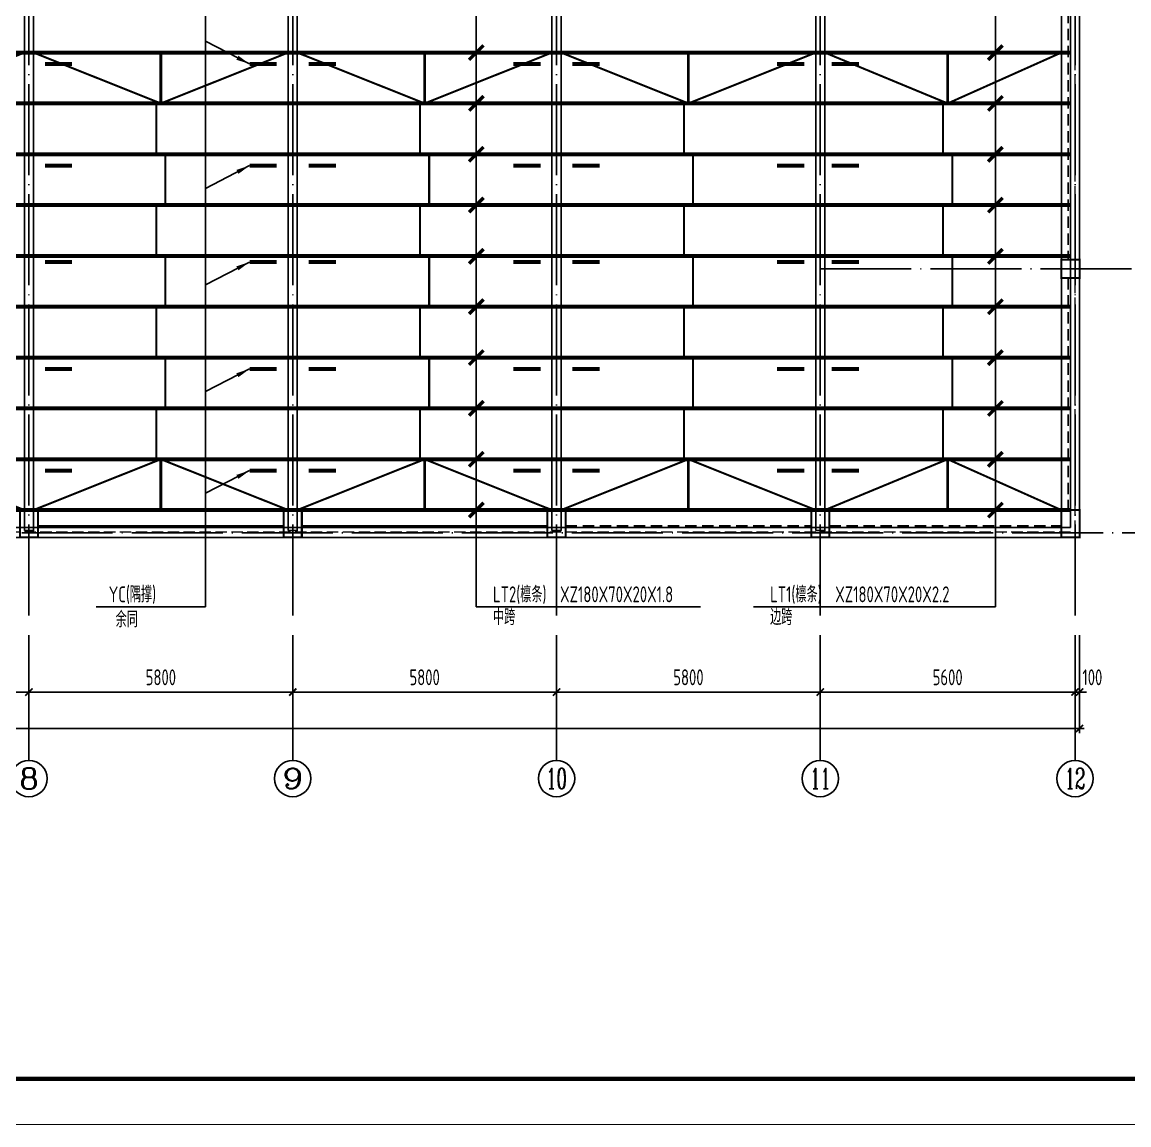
# Model space of a CAD drawing. Extents: x 287065 to 1473467, y 284802 to 344222.
# Drawn here: x 1210097 to 1234431, y 284802 to 309034 of the extents above; entities that cross this region are included whole.
import ezdxf
from ezdxf.enums import TextEntityAlignment as Align

# ---------------------------------------------------------------- set-up
doc = ezdxf.new("R2010")
doc.units = 0
doc.header["$LTSCALE"] = 1000
for name, pattern in [('3', [3.75, 2.5, -1.25]), ('DASH', [0.35, 0.25, -0.1]), ('DOTE', [2.42, 2, -0.2, 0.02, -0.2])]:
    doc.linetypes.add(name, pattern=pattern)
doc.layers.get('0').update_dxf_attribs({"linetype": 'CONTINUOUS'})
doc.layers.get('DEFPOINTS').update_dxf_attribs({"linetype": 'CONTINUOUS'})
for name, color, linetype in [('AXIS', 8, 'DOTE'), ('AXIS_DIM', 3, 'CONTINUOUS'), ('AXIS_TEXT', 3, 'CONTINUOUS'), ('BEAM_CON', 4, 'CONTINUOUS'), ('CG', 51, 'CONTINUOUS'), ('COLU', 7, 'CONTINUOUS'), ('FRAME', 3, 'CONTINUOUS'), ('roof', 30, 'CONTINUOUS'), ('S_BEAMDASH', 134, '3'), ('TEXT', 7, 'CONTINUOUS'), ('THIN', 7, 'CONTINUOUS'), ('TK', 211, 'CONTINUOUS'), ('XLT', 6, 'CONTINUOUS'), ('YC', 2, 'CONTINUOUS'), ('ZLT', 216, 'CONTINUOUS'), ('檩条', 7, 'CONTINUOUS')]:
    doc.layers.add(name, color=color, linetype=linetype)
doc.styles.add('_TCH_AXIS', font='COMPLEX', dxfattribs={"bigfont": 'GBCBIG'})
doc.styles.add('COMPLEX', font='COMPLEX')
doc.styles.add('TSSD_Dimension', font='tssdeng.shx', dxfattribs={"width": 0.7, "bigfont": 'hztxt.shx'})
doc.dimstyles.new('TSSD_100_100', dxfattribs={"dimtxt": 350, "dimasz": 150, "dimexe": 100, "dimexo": 250, "dimgap": 150, "dimtad": 1, "dimdec": 0, "dimzin": 0, "dimdsep": 46, "dimtxsty": 'TSSD_Dimension', "dimblk": 'ARCHTICK', "dimcen": 0, "dimdle": 100, "dimclrd": 3, "dimclre": 3, "dimclrt": 7, "dimadec": 0, "dimazin": 0, "dimtfac": 1, "dimtdec": 0, "dimtix": 1, "dimtmove": 2, "dimatfit": 3, "dimfxl": 100, "dimtolj": 1, "dimtzin": 0, "dimarcsym": 0})

# ---------------------------------------------------------------- blocks, each defined once
blk = doc.blocks.new('_ARCHTICK')
at = {"color": 0}
blk.add_lwpolyline([(-0.53, -0.53, 0.25, 0.25, 0), (0.53, 0.53, 0.5, 0.5, 0)], format="xyseb", dxfattribs=at)
blk = doc.blocks.new('*D564')
at = {"layer": 'AXIS_DIM', "color": 3, "lineweight": -2}
for p, q in [((1204447, 295562), (1204447, 294212)), ((1210247, 295562), (1210247, 294212)), ((1204347, 294312), (1210347, 294312))]:
    blk.add_line(p, q, dxfattribs=at)
at = {"layer": 'DEFPOINTS', "color": 0}
for p in [(1204447, 295812), (1210247, 295812), (1210247, 294312)]:
    blk.add_point(p, dxfattribs=at)
at = {"layer": 'AXIS_DIM', "color": 3, "lineweight": -2, "xscale": 150, "yscale": 150, "zscale": 150, "rotation": 180}
blk.add_blockref('_ARCHTICK', (1204447, 294312), dxfattribs=at)
at = {"layer": 'AXIS_DIM', "color": 3, "lineweight": -2, "xscale": 150, "yscale": 150, "zscale": 150}
blk.add_blockref('_ARCHTICK', (1210247, 294312), dxfattribs=at)
at = {"layer": 'AXIS_DIM', "color": 7, "insert": (1207347, 294637), "char_height": 350, "attachment_point": 5, "style": 'TSSD_Dimension'}
blk.add_mtext('\\A1;5800', dxfattribs=at)
blk = doc.blocks.new('*D565')
at = {"layer": 'AXIS_DIM', "color": 3, "lineweight": -2}
for p, q in [((1210247, 295562), (1210247, 294212)), ((1216047, 295562), (1216047, 294212)), ((1210147, 294312), (1216147, 294312))]:
    blk.add_line(p, q, dxfattribs=at)
at = {"layer": 'DEFPOINTS', "color": 0}
for p in [(1210247, 295812), (1216047, 295812), (1216047, 294312)]:
    blk.add_point(p, dxfattribs=at)
at = {"layer": 'AXIS_DIM', "color": 3, "lineweight": -2, "xscale": 150, "yscale": 150, "zscale": 150, "rotation": 180}
blk.add_blockref('_ARCHTICK', (1210247, 294312), dxfattribs=at)
at = {"layer": 'AXIS_DIM', "color": 3, "lineweight": -2, "xscale": 150, "yscale": 150, "zscale": 150}
blk.add_blockref('_ARCHTICK', (1216047, 294312), dxfattribs=at)
at = {"layer": 'AXIS_DIM', "color": 7, "insert": (1213147, 294637), "char_height": 350, "attachment_point": 5, "style": 'TSSD_Dimension'}
blk.add_mtext('\\A1;5800', dxfattribs=at)
blk = doc.blocks.new('*D566')
at = {"layer": 'AXIS_DIM', "color": 3, "lineweight": -2}
for p, q in [((1216047, 295562), (1216047, 294212)), ((1221847, 295562), (1221847, 294212)), ((1215947, 294312), (1221947, 294312))]:
    blk.add_line(p, q, dxfattribs=at)
at = {"layer": 'DEFPOINTS', "color": 0}
for p in [(1216047, 295812), (1221847, 295812), (1221847, 294312)]:
    blk.add_point(p, dxfattribs=at)
at = {"layer": 'AXIS_DIM', "color": 3, "lineweight": -2, "xscale": 150, "yscale": 150, "zscale": 150, "rotation": 180}
blk.add_blockref('_ARCHTICK', (1216047, 294312), dxfattribs=at)
at = {"layer": 'AXIS_DIM', "color": 3, "lineweight": -2, "xscale": 150, "yscale": 150, "zscale": 150}
blk.add_blockref('_ARCHTICK', (1221847, 294312), dxfattribs=at)
at = {"layer": 'AXIS_DIM', "color": 7, "insert": (1218947, 294637), "char_height": 350, "attachment_point": 5, "style": 'TSSD_Dimension'}
blk.add_mtext('\\A1;5800', dxfattribs=at)
blk = doc.blocks.new('*D567')
at = {"layer": 'AXIS_DIM', "color": 3, "lineweight": -2}
for p, q in [((1221847, 295562), (1221847, 294212)), ((1227647, 295562), (1227647, 294212)), ((1221747, 294312), (1227747, 294312))]:
    blk.add_line(p, q, dxfattribs=at)
at = {"layer": 'DEFPOINTS', "color": 0}
for p in [(1221847, 295812), (1227647, 295812), (1227647, 294312)]:
    blk.add_point(p, dxfattribs=at)
at = {"layer": 'AXIS_DIM', "color": 3, "lineweight": -2, "xscale": 150, "yscale": 150, "zscale": 150, "rotation": 180}
blk.add_blockref('_ARCHTICK', (1221847, 294312), dxfattribs=at)
at = {"layer": 'AXIS_DIM', "color": 3, "lineweight": -2, "xscale": 150, "yscale": 150, "zscale": 150}
blk.add_blockref('_ARCHTICK', (1227647, 294312), dxfattribs=at)
at = {"layer": 'AXIS_DIM', "color": 7, "insert": (1224747, 294637), "char_height": 350, "attachment_point": 5, "style": 'TSSD_Dimension'}
blk.add_mtext('\\A1;5800', dxfattribs=at)
blk = doc.blocks.new('*D568')
at = {"layer": 'AXIS_DIM', "color": 3, "lineweight": -2}
for p, q in [((1227647, 295562), (1227647, 294212)), ((1233247, 295562), (1233247, 294212)), ((1227547, 294312), (1233347, 294312))]:
    blk.add_line(p, q, dxfattribs=at)
at = {"layer": 'DEFPOINTS', "color": 0}
for p in [(1227647, 295812), (1233247, 295812), (1233247, 294312)]:
    blk.add_point(p, dxfattribs=at)
at = {"layer": 'AXIS_DIM', "color": 3, "lineweight": -2, "xscale": 150, "yscale": 150, "zscale": 150, "rotation": 180}
blk.add_blockref('_ARCHTICK', (1227647, 294312), dxfattribs=at)
at = {"layer": 'AXIS_DIM', "color": 3, "lineweight": -2, "xscale": 150, "yscale": 150, "zscale": 150}
blk.add_blockref('_ARCHTICK', (1233247, 294312), dxfattribs=at)
at = {"layer": 'AXIS_DIM', "color": 7, "insert": (1230447, 294637), "char_height": 350, "attachment_point": 5, "style": 'TSSD_Dimension'}
blk.add_mtext('\\A1;5600', dxfattribs=at)
blk = doc.blocks.new('*D569')
at = {"layer": 'AXIS_DIM', "color": 3, "lineweight": -2}
for p, q in [((1233247, 295562), (1233247, 294212)), ((1233347, 295562), (1233347, 294212)), ((1233247, 294312), (1233097, 294312)), ((1233247, 294312), (1233347, 294312)), ((1233347, 294312), (1233497, 294312))]:
    blk.add_line(p, q, dxfattribs=at)
at = {"layer": 'DEFPOINTS', "color": 0}
for p in [(1233247, 295812), (1233347, 295812), (1233347, 294312)]:
    blk.add_point(p, dxfattribs=at)
at = {"layer": 'AXIS_DIM', "color": 3, "lineweight": -2, "xscale": 150, "yscale": 150, "zscale": 150}
blk.add_blockref('_ARCHTICK', (1233247, 294312), dxfattribs=at)
at = {"layer": 'AXIS_DIM', "color": 3, "lineweight": -2, "xscale": 150, "yscale": 150, "zscale": 150, "rotation": 180}
blk.add_blockref('_ARCHTICK', (1233347, 294312), dxfattribs=at)
at = {"layer": 'AXIS_DIM', "color": 7, "insert": (1233629, 294637), "char_height": 350, "attachment_point": 5, "style": 'TSSD_Dimension'}
blk.add_mtext('\\A1;100', dxfattribs=at)
blk = doc.blocks.new('*D570')
at = {"layer": 'AXIS_DIM', "color": 3, "lineweight": -2}
for p, q in [((1170847, 295562), (1170847, 293412)), ((1233347, 295562), (1233347, 293412)), ((1170747, 293512), (1233447, 293512))]:
    blk.add_line(p, q, dxfattribs=at)
at = {"layer": 'DEFPOINTS', "color": 0}
for p in [(1170847, 295812), (1233347, 295812), (1233347, 293512)]:
    blk.add_point(p, dxfattribs=at)
at = {"layer": 'AXIS_DIM', "color": 3, "lineweight": -2, "xscale": 150, "yscale": 150, "zscale": 150, "rotation": 180}
blk.add_blockref('_ARCHTICK', (1170847, 293512), dxfattribs=at)
at = {"layer": 'AXIS_DIM', "color": 3, "lineweight": -2, "xscale": 150, "yscale": 150, "zscale": 150}
blk.add_blockref('_ARCHTICK', (1233347, 293512), dxfattribs=at)
at = {"layer": 'AXIS_DIM', "color": 7, "insert": (1202097, 293837), "char_height": 350, "attachment_point": 5, "style": 'TSSD_Dimension'}
blk.add_mtext('\\A1;62500', dxfattribs=at)
blk = doc.blocks.new('_AXISO')
blk.add_circle((0, 0), 0.5)
at = {"layer": 'AXIS_TEXT', "style": 'COMPLEX', "width": 1.041667}
blk.add_attdef('A', text='', height=0.56, dxfattribs=at).set_placement((-0.25, -0.28), (0.25, -0.28), align=Align.FIT)
blk = doc.blocks.new('TK-A2+(891X420)')
at = {"layer": 'FRAME'}
for points in [[(626537, 392605, 20, 20, 0), (626537, 350605, 20, 20, 0), (715637, 350605, 20, 20, 0), (715637, 392605, 20, 20, 0)], [(629037, 391605, 100, 100, 0), (629037, 351605, 100, 100, 0), (714637, 351605, 100, 100, 0), (714637, 391605, 100, 100, 0)]]:
    blk.add_lwpolyline(points, format="xyseb", close=True, dxfattribs=at)
blk = doc.blocks.new('B1')
at = {"layer": 'CG', "const_width": 60}
for points in [[(1120837, 292112), (1120837, 290995)], [(1120837, 283176), (1120837, 282059)], [(1120837, 277248), (1120837, 278365)], [(1120837, 268312), (1120837, 269429)]]:
    blk.add_lwpolyline(points, dxfattribs=at)
at = {"layer": 'XLT', "const_width": 45}
for points in [[(1118037, 292112), (1120837, 290995), (1123637, 292112)], [(1118037, 282059), (1120837, 283176), (1123637, 282059)], [(1118037, 278365), (1120837, 277248), (1123637, 278365)], [(1118037, 268312), (1120837, 269429), (1123637, 268312)]]:
    blk.add_lwpolyline(points, dxfattribs=at)
at = {"layer": 'YC', "const_width": 90}
for points in [[(1118287, 291245), (1118887, 291245)], [(1123387, 291245), (1122787, 291245)], [(1118287, 289011), (1118887, 289011)], [(1123387, 289011), (1122787, 289011)], [(1118287, 286662), (1118887, 286662)], [(1123387, 286662), (1122787, 286662)], [(1118287, 284543), (1118887, 284543)], [(1123387, 284543), (1122787, 284543)], [(1118287, 282309), (1118887, 282309)], [(1123387, 282309), (1122787, 282309)], [(1118287, 278115), (1118887, 278115)], [(1123387, 278115), (1122787, 278115)], [(1118287, 275881), (1118887, 275881)], [(1123387, 275881), (1122787, 275881)], [(1118287, 273762), (1118887, 273762)], [(1123387, 273762), (1122787, 273762)], [(1118287, 271413), (1118887, 271413)], [(1123387, 271413), (1122787, 271413)], [(1118287, 269179), (1118887, 269179)], [(1123387, 269179), (1122787, 269179)]]:
    blk.add_lwpolyline(points, dxfattribs=at)
at = {"layer": 'ZLT', "const_width": 45}
for points in [[(1120737, 290995), (1120737, 289878)], [(1120937, 289878), (1120937, 288761)], [(1120737, 288761), (1120737, 287644)], [(1120937, 287644), (1120937, 286527)], [(1120737, 286527), (1120737, 285410)], [(1120937, 285410), (1120937, 284293)], [(1120737, 284293), (1120737, 283176)], [(1120737, 276131), (1120737, 277248)], [(1120937, 275014), (1120937, 276131)], [(1120737, 273897), (1120737, 275014)], [(1120937, 272780), (1120937, 273897)], [(1120737, 271663), (1120737, 272780)], [(1120937, 270546), (1120937, 271663)], [(1120737, 269429), (1120737, 270546)]]:
    blk.add_lwpolyline(points, dxfattribs=at)

msp = doc.modelspace()

# ---------------------------------------------------------------- linework, layer by layer
at = {"layer": 'AXIS'}
for p, q in [((1210246.971, 324611.708), (1210246.971, 295811.708)), ((1216046.971, 324611.708), (1216046.971, 295811.708)), ((1221846.971, 324611.708), (1221846.971, 295811.708)), ((1227646.971, 324611.708), (1227646.971, 295811.708)), ((1233246.971, 324611.708), (1233246.971, 295811.708)), ((1227646.971, 303611.708), (1235246.971, 303611.708)), ((1168946.971, 297811.708), (1235246.971, 297811.708))]:
    msp.add_line(p, q, dxfattribs=at)
at = {"layer": 'AXIS_TEXT'}
for p, q in [((1210246.971, 295561.708), (1210246.971, 292811.708)), ((1216046.971, 295561.708), (1216046.971, 292811.708)), ((1221846.971, 295561.708), (1221846.971, 292811.708)), ((1227646.971, 295561.708), (1227646.971, 292811.708)), ((1233246.971, 295561.708), (1233246.971, 292811.708))]:
    msp.add_line(p, q, dxfattribs=at)
at = {"layer": 'BEAM_CON', "color": 8}
for p, q in [((1233346.971, 310011.708), (1233346.971, 303811.708)), ((1233346.971, 303411.708), (1233346.971, 298311.708)), ((1210446.971, 297961.708), (1215846.971, 297961.708)), ((1216246.971, 297961.708), (1221646.971, 297961.708)), ((1210446.971, 297711.708), (1215846.971, 297711.708)), ((1216246.971, 297711.708), (1221646.971, 297711.708)), ((1222046.971, 297711.708), (1227446.971, 297711.708)), ((1227846.971, 297711.708), (1232946.971, 297711.708))]:
    msp.add_line(p, q, dxfattribs=at)
at = {"layer": 'BEAM_CON'}
for points in [[(1210146.971, 297861.708), (1210346.971, 297861.708), (1210346.971, 322561.708), (1210146.971, 322561.708)], [(1215946.971, 297861.708), (1216146.971, 297861.708), (1216146.971, 322561.708), (1215946.971, 322561.708)], [(1221746.971, 297861.708), (1221946.971, 297861.708), (1221946.971, 322561.708), (1221746.971, 322561.708)], [(1227546.971, 297861.708), (1227746.971, 297861.708), (1227746.971, 322561.708), (1227546.971, 322561.708)]]:
    msp.add_lwpolyline(points, close=True, dxfattribs=at)
at = {"layer": 'CG', "const_width": 60}
for points in [[(1230446.971, 307247.708), (1230446.971, 308364.708)], [(1230446.971, 298311.708), (1230446.971, 299428.708)]]:
    msp.add_lwpolyline(points, dxfattribs=at)
at = {"layer": 'COLU', "color": 8, "ltscale": 0.01, "const_width": 45}
for points in [[(1233346.971, 303411.708), (1233346.971, 303811.708), (1232946.971, 303811.708), (1232946.971, 303411.708)], [(1210446.971, 297711.708), (1210446.971, 298311.708), (1210046.971, 298311.708), (1210046.971, 297711.708)], [(1216246.971, 297711.708), (1216246.971, 298311.708), (1215846.971, 298311.708), (1215846.971, 297711.708)], [(1222046.971, 297711.708), (1222046.971, 298311.708), (1221646.971, 298311.708), (1221646.971, 297711.708)], [(1227846.971, 297711.708), (1227846.971, 298311.708), (1227446.971, 298311.708), (1227446.971, 297711.708)], [(1233346.971, 297711.708), (1233346.971, 298311.708), (1232946.971, 298311.708), (1232946.971, 297711.708)]]:
    msp.add_lwpolyline(points, close=True, dxfattribs=at)
at = {"layer": 'roof', "color": 8}
msp.add_line((1232946.971, 322461.708), (1232946.971, 298311.708), dxfattribs=at)
for points in [[(1170846.971, 297711.708), (1233346.971, 297711.708), (1233346.971, 322711.708), (1170846.971, 322711.708)], [(1171046.971, 297931.708), (1233146.971, 297931.708), (1233146.971, 322511.708), (1171046.971, 322511.708)]]:
    msp.add_lwpolyline(points, close=True, dxfattribs=at)
at = {"layer": 'roof', "color": 8, "linetype": 'DASH', "lineweight": 13}
msp.add_lwpolyline([(1176546.971, 311811.709), (1176546.971, 322611.708), (1170946.971, 322611.708), (1170946.971, 297831.708), (1233246.971, 297831.708), (1233246.971, 322611.708), (1176646.971, 322611.708), (1176646.971, 311811.709)], dxfattribs=at)
at = {"layer": 'S_BEAMDASH', "color": 8, "ltscale": 0.1}
for p, q in [((1233096.971, 310011.708), (1233096.971, 303811.708)), ((1233096.971, 303411.708), (1233096.971, 298311.708)), ((1222046.971, 297961.708), (1227446.971, 297961.708)), ((1227846.971, 297961.708), (1232946.971, 297961.708))]:
    msp.add_line(p, q, dxfattribs=at)
at = {"layer": 'TEXT'}
for p, q in [((1220083.306, 296184.923), (1220083.306, 322338.044)), ((1231496.045, 296184.923), (1231496.045, 322338.044)), ((1214126.553, 296184.923), (1214126.553, 321743.732)), ((1211725.595, 296184.923), (1214126.553, 296184.923)), ((1220083.306, 296184.923), (1225010.946, 296184.923)), ((1226176.054, 296184.923), (1231496.045, 296184.923))]:
    msp.add_line(p, q, dxfattribs=at)
at = {"layer": 'XLT', "const_width": 45}
for points in [[(1227746.971, 308364.708), (1230446.971, 307247.708), (1232946.971, 308364.708)], [(1227746.971, 298311.708), (1230446.971, 299428.708), (1232946.971, 298311.708)]]:
    msp.add_lwpolyline(points, dxfattribs=at)
at = {"layer": 'YC', "const_width": 90}
for points in [[(1227896.971, 308114.708), (1228496.971, 308114.708)], [(1227896.971, 305880.708), (1228496.971, 305880.708)], [(1227896.971, 303761.708), (1228496.971, 303761.708)], [(1227896.971, 301412.708), (1228496.971, 301412.708)], [(1227896.971, 299178.708), (1228496.971, 299178.708)]]:
    msp.add_lwpolyline(points, dxfattribs=at)
at = {"layer": 'ZLT', "const_width": 45}
for points in [[(1230346.971, 306130.708), (1230346.971, 307247.708)], [(1230546.971, 305013.708), (1230546.971, 306130.708)], [(1230346.971, 303896.708), (1230346.971, 305013.708)], [(1230546.971, 302779.708), (1230546.971, 303896.708)], [(1230346.971, 301662.708), (1230346.971, 302779.708)], [(1230546.971, 300545.708), (1230546.971, 301662.708)], [(1230346.971, 299428.708), (1230346.971, 300545.708)]]:
    msp.add_lwpolyline(points, dxfattribs=at)
at = {"layer": '檩条', "const_width": 90}
for points in [[(1171096.971, 308364.708), (1233146.971, 308364.708)], [(1171096.971, 307247.708), (1233146.971, 307247.708)], [(1171096.971, 306130.708), (1233146.971, 306130.708)], [(1171096.971, 305013.708), (1233146.971, 305013.708)], [(1171096.971, 303896.708), (1233146.971, 303896.708)], [(1171096.971, 302779.708), (1233146.971, 302779.708)], [(1171096.971, 301662.708), (1233146.971, 301662.708)], [(1171096.971, 300545.708), (1233146.971, 300545.708)], [(1171096.971, 299428.708), (1233146.971, 299428.708)], [(1171096.971, 298311.708), (1233146.971, 298311.708)]]:
    msp.add_lwpolyline(points, dxfattribs=at)

# ---------------------------------------------------------------- block references
at = {"layer": 'AXIS_TEXT'}
ref = msp.add_blockref('_AXISO', (1210246.971, 292411.708), dxfattribs=dict(at, xscale=800, yscale=800, zscale=800))
ref.add_attrib('A', '8', dxfattribs={"height": 452.548, "style": '_TCH_AXIS', "width": 1.5}).set_placement((1210020.697, 292185.434), (1210473.245, 292185.434), align=Align.FIT)
ref = msp.add_blockref('_AXISO', (1216046.971, 292411.708), dxfattribs=dict(at, xscale=800, yscale=800, zscale=800))
ref.add_attrib('A', '9', dxfattribs={"height": 452.548, "style": '_TCH_AXIS', "width": 1.5}).set_placement((1215820.697, 292185.434), (1216273.245, 292185.434), align=Align.FIT)
ref = msp.add_blockref('_AXISO', (1221846.971, 292411.708), dxfattribs=dict(at, xscale=800, yscale=800, zscale=800))
ref.add_attrib('A', '10', dxfattribs={"height": 452.5483, "style": '_TCH_AXIS', "width": 0.724138}).set_placement((1221620.697, 292185.434), (1222073.245, 292185.434), align=Align.FIT)
ref = msp.add_blockref('_AXISO', (1227646.971, 292411.708), dxfattribs=dict(at, xscale=800, yscale=800, zscale=800))
ref.add_attrib('A', '11', dxfattribs={"height": 452.5483, "style": '_TCH_AXIS', "width": 0.875}).set_placement((1227420.697, 292185.434), (1227873.245, 292185.434), align=Align.FIT)
ref = msp.add_blockref('_AXISO', (1233246.971, 292411.708), dxfattribs=dict(at, xscale=800, yscale=800, zscale=800))
ref.add_attrib('A', '12', dxfattribs={"height": 452.5483, "style": '_TCH_AXIS', "width": 0.724138}).set_placement((1233020.697, 292185.434), (1233473.245, 292185.434), align=Align.FIT)
at = {"layer": 'TEXT', "xscale": 300, "yscale": 300, "zscale": 300}
for p in [(1220083.306, 308364.708), (1231496.045, 308364.708), (1220083.306, 307247.708), (1231496.045, 307247.708), (1220083.306, 306130.708), (1231496.045, 306130.708), (1220083.306, 305013.708), (1231496.045, 305013.708), (1220083.306, 303886.708), (1231496.045, 303886.708), (1220083.306, 302779.708), (1231496.045, 302779.708), (1220083.306, 301662.708), (1231496.045, 301662.708), (1220083.306, 300545.708), (1231496.045, 300545.708), (1220083.306, 299428.708), (1231496.045, 299428.708), (1220083.306, 298311.708), (1231496.045, 298311.708)]:
    msp.add_blockref('_ARCHTICK', p, dxfattribs=at)
at = {"layer": 'TK'}
msp.add_blockref('TK-A2+(891X420)', (534910, -65793.134), dxfattribs=at)
at = {"layer": 'ZLT'}
for p in [(86510, 30000), (92310, 30000), (98110, 30000), (103910, 30000)]:
    msp.add_blockref('B1', p, dxfattribs=at)

# ---------------------------------------------------------------- texts
at = {"layer": 'TEXT', "style": 'TSSD_Dimension', "width": 0.7}
for s, p in [('YC(隅撑)', (1212000.719, 296460.148)), ('LT2(檩条)  XZ180X70X20X1.8', (1220449.963, 296459.751)), ('LT1(檩条)  XZ180X70X20X2.2', (1226542.711, 296459.751)), ('中跨', (1220449.963, 295959.751)), ('边跨', (1226542.711, 295959.751)), ('余同', (1212152.069, 295910.062))]:
    msp.add_text(s, height=350, dxfattribs=at).set_placement(p, align=Align.MIDDLE_LEFT)

# ---------------------------------------------------------------- dimensions: what is measured, and where the dimension line sits
at = {"layer": 'AXIS_DIM'}
for p1, p2, distance, picture, middle in [((1170846.971, 295811.708), (1233346.971, 295811.708), -2300, '*D570', (1202096.971, 293836.708)), ((1204446.971, 295811.708), (1210246.971, 295811.708), -1500, '*D564', (1207346.971, 294636.708)), ((1210246.971, 295811.708), (1216046.971, 295811.708), -1500, '*D565', (1213146.971, 294636.708)), ((1216046.971, 295811.708), (1221846.971, 295811.708), -1500, '*D566', (1218946.971, 294636.708)), ((1221846.971, 295811.708), (1227646.971, 295811.708), -1500, '*D567', (1224746.971, 294636.708)), ((1227646.971, 295811.708), (1233246.971, 295811.708), -1500, '*D568', (1230446.971, 294636.708))]:
    dim = msp.add_aligned_dim(p1=p1, p2=p2, distance=distance, dimstyle='TSSD_100_100', dxfattribs=at)
    dim.commit()
    dim.dimension.update_dxf_attribs({"geometry": picture, "text_midpoint": middle})
dim = msp.add_linear_dim(base=(1233346.971, 294311.708), p1=(1233246.971, 295811.708), p2=(1233346.971, 295811.708), angle=0, dimstyle='TSSD_100_100', dxfattribs=at)
dim.commit()
dim.dimension.update_dxf_attribs({"geometry": '*D569', "text_midpoint": (1233629.215, 294636.708), "dimtype": 129})

# ---------------------------------------------------------------- leaders
at = {"layer": 'THIN'}
for points in [[(1215096.971, 308114.708), (1214126.553, 308613.732)], [(1215096.971, 305880.708), (1214126.553, 305381.684)], [(1215096.971, 303761.708), (1214126.553, 303262.684)], [(1215096.971, 301412.708), (1214126.553, 300913.684)], [(1215096.971, 299178.708), (1214126.553, 298679.684)]]:
    msp.add_leader(points, dimstyle='TSSD_100_100', override={"dimasz": 300}, dxfattribs=at)

doc.saveas('drawing.dxf')
